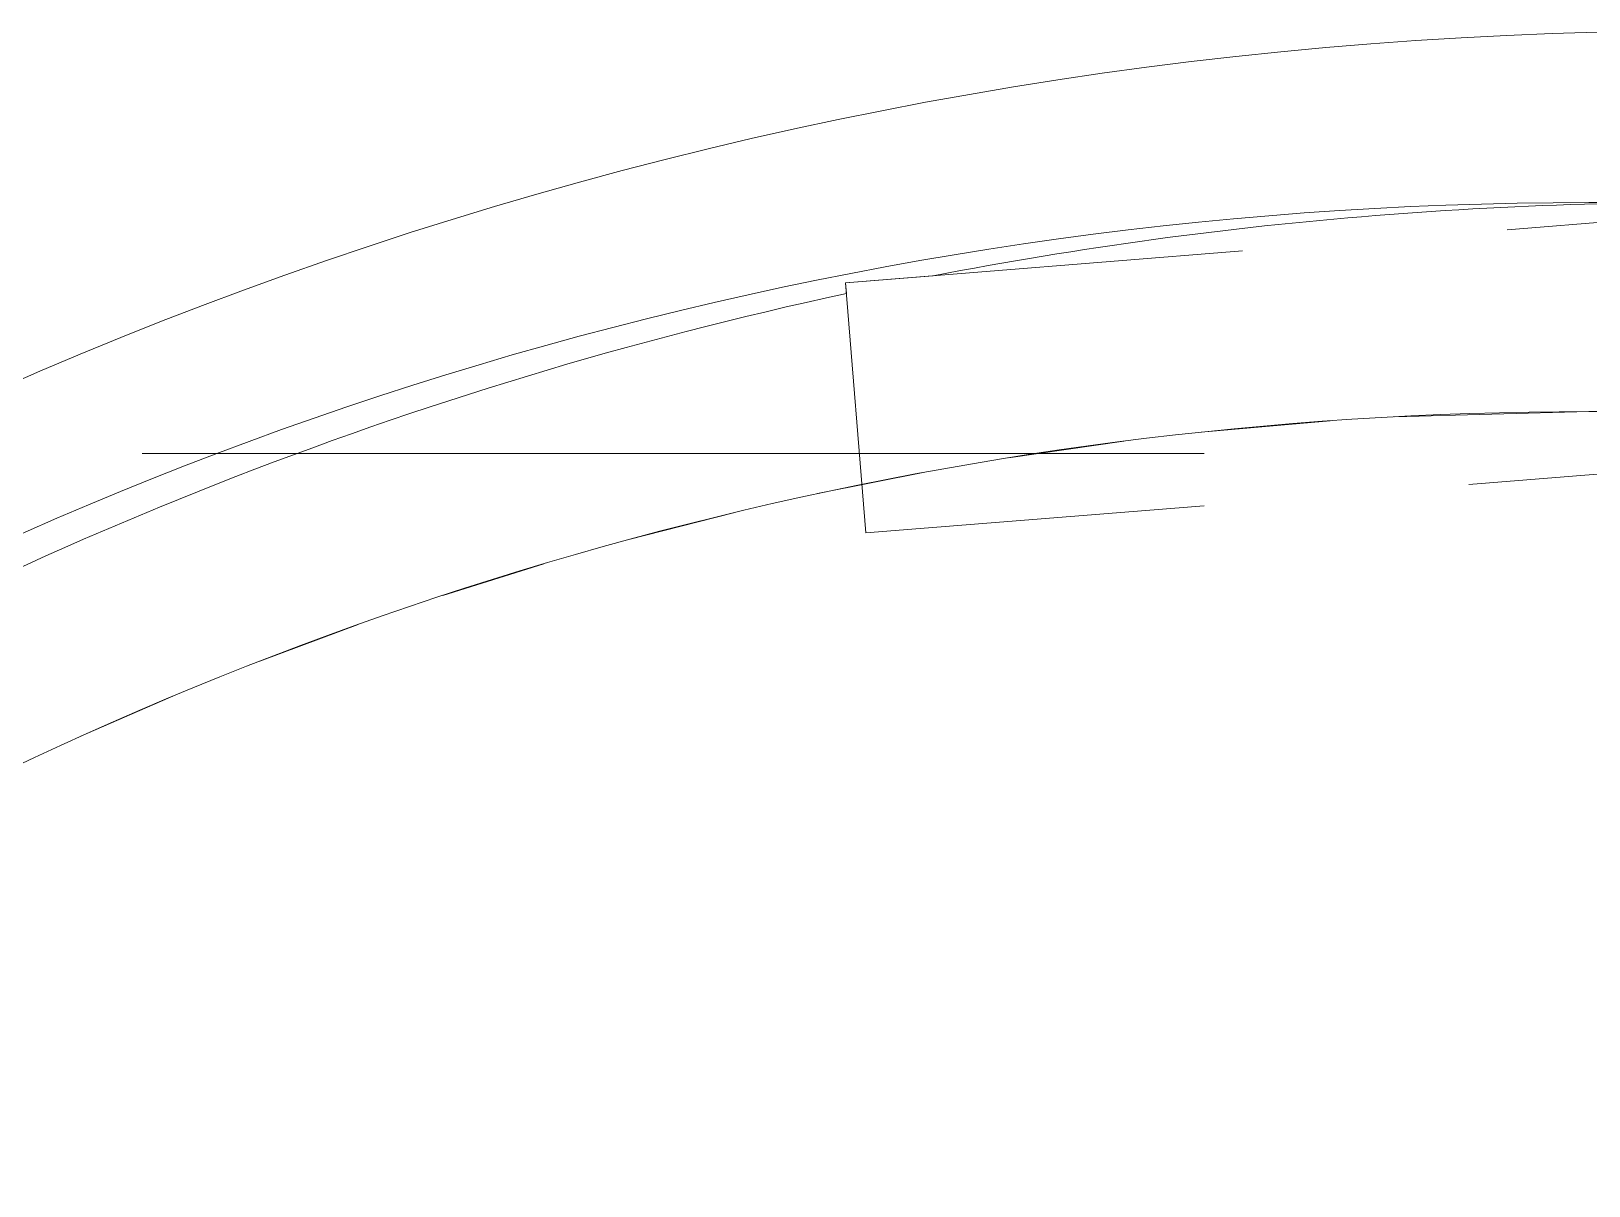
# Model space of a CAD drawing. Header units: millimetres. Extents: x 48966 to 155647, y -43515 to 26217.
# Drawn here: x 59869 to 61732, y 24541 to 25922 of the extents above; entities that cross this region are included whole.
import ezdxf

# ---------------------------------------------------------------- set-up
doc = ezdxf.new("R2010")
doc.units = ezdxf.units.MM
doc.linetypes.add('Осевые', pattern=[6350, 1270, -952.5, 3175, -952.5])
doc.linetypes.add('Сверху', pattern=[793.75, 476.25, -317.5])
for name, color, linetype, lineweight in [('Окна', 7, 'Continuous', 9), ('Окна-2', 7, 'Сверху', 9), ('Оси-2', 7, 'Осевые', 9), ('Перекрытия', 7, 'Continuous', 9), ('Стены', 7, 'Continuous', 9)]:
    doc.layers.add(name, color=color, linetype=linetype, lineweight=lineweight)

# ---------------------------------------------------------------- blocks, each defined once
blk = doc.blocks.new('M_Окно-Квадратный проем - 1200 x 11450 mm-1440296-План 5-го этажа на отм_ _12_600')
at = {"layer": 'Окна'}
for p, q in [((-608.2, -150), (-608.2, 150)), ((591.8, 150), (591.8, -150))]:
    blk.add_line(p, q, dxfattribs=at)
at = {"layer": 'Окна-2'}
for p, q in [((-608.2, 150), (591.8, 150)), ((591.8, -150), (-608.2, -150))]:
    blk.add_line(p, q, dxfattribs=at)

msp = doc.modelspace()

# ---------------------------------------------------------------- linework, layer by layer
at = {"layer": 'Оси-2'}
msp.add_line((150171.6, 25417.1), (50565.6, 25417.1), dxfattribs=at)
at = {"layer": 'Перекрытия'}
for p, q in [((61731.6, 25467.1), (61499.4, 25461)), ((61422.1, 25456.2), (61267.8, 25442.5)), ((61175.6, 25431.7), (61037.5, 25411.8)), ((60939.5, 25395), (60809.2, 25369)), ((60708.6, 25346.1), (60583.4, 25314.1)), ((60482, 25285.2), (60360.9, 25247.3)), ((60259.7, 25212.6), (60142.2, 25168.8)), ((60041.9, 25128.4), (59928, 25078.9))]:
    msp.add_line(p, q, dxfattribs=at)
at = {"layer": 'Стены'}
for p, q in [((61731.6, 25717.1), (117135.4, 25717.1)), ((60842.8, 25621.2), (60947.5, 25629.6)), ((60843.8, 25608.4), (60842.8, 25621.2)), ((117189.7, 25467.1), (61731.6, 25467.1))]:
    msp.add_line(p, q, dxfattribs=at)
for centre, radius, start, end in [((61863.3, 20883), 5039.1, 88.2596, 165.4242), ((61731.6, 21083.7), 4633.4, 90, 155.9253), ((61863.3, 20883), 4834.1, 88.2596, 100.9204), ((61863.3, 20883), 4834.1, 102.1743, 120.853), ((61731.6, 21083.7), 4383.4, 90, 148.3024)]:
    msp.add_arc(centre, radius, start, end, dxfattribs=at)

# ---------------------------------------------------------------- block references
at = {"layer": 'Окна', "rotation": 184.5766162513366}
msp.add_blockref('M_Окно-Квадратный проем - 1200 x 11450 mm-1440296-План 5-го этажа на отм_ _12_600', (61444.7, 25518.9), dxfattribs=at)

doc.saveas('drawing.dxf')
